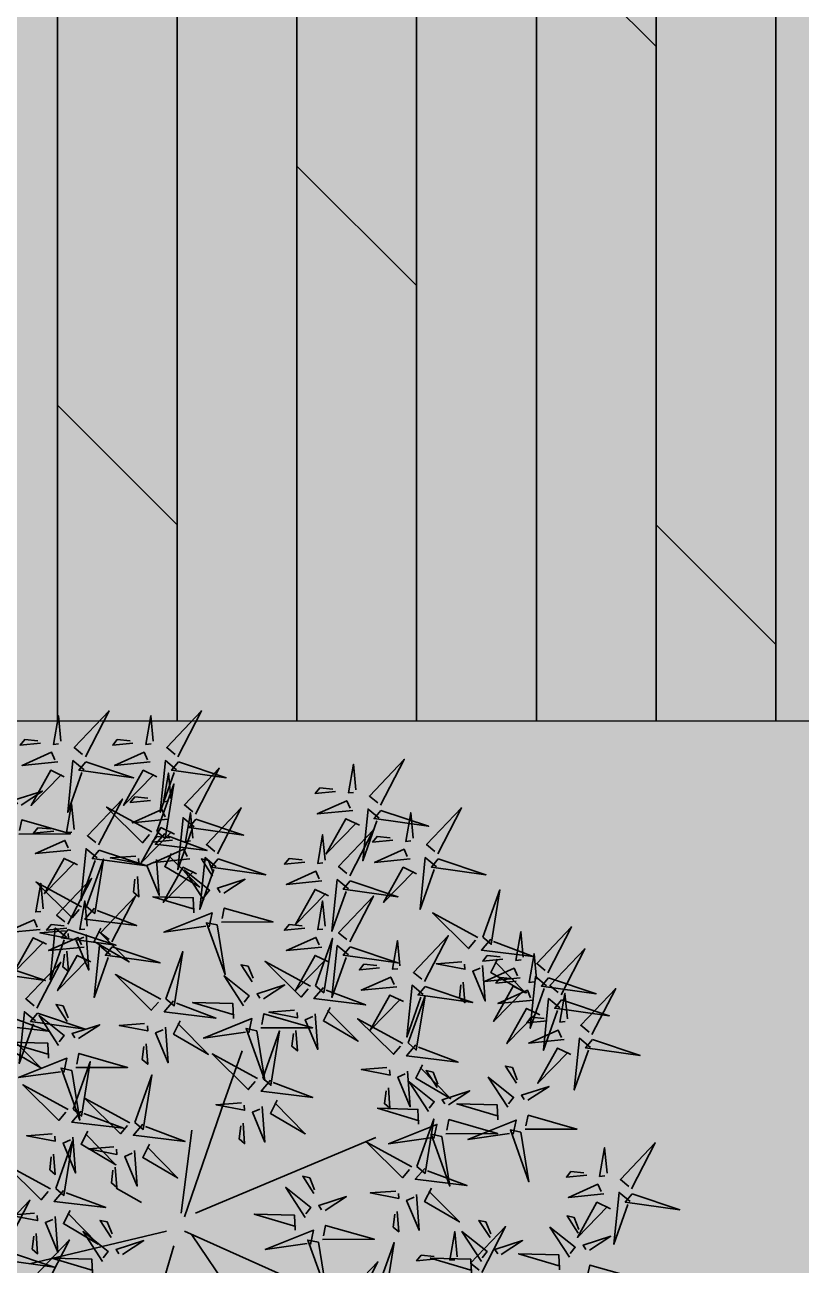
# Model space of a CAD drawing. Header units: millimetres. Extents: x -176651 to 424033, y -469666 to 486614.
# Drawn here: x 233063 to 233475, y 124096 to 124755 of the extents above; entities that cross this region are included whole.
import ezdxf

# ---------------------------------------------------------------- set-up
doc = ezdxf.new("R2010")
doc.units = ezdxf.units.MM
for name, color, linetype in [('1625_West Villa$0$ad-Elevation 10', 8, 'Continuous'), ('1625_West Villa$0$ad-Verandah', 8, 'Continuous'), ('ad-Plinth', 8, 'Continuous'), ('ad-Road', 8, 'Continuous'), ('ad-Road Hatch', 8, 'Continuous'), ('ad-Verandah', 33, 'Continuous')]:
    doc.layers.add(name, color=color, linetype=linetype)
doc.layers.add('1625_West Villa$0$ad-Landscape', color=8, linetype='Continuous', lineweight=35)

# ---------------------------------------------------------------- blocks, each defined once
blk = doc.blocks.new('A$C4fb60e89')
at = {"layer": 'ad-Road Hatch', "ltscale": 5, "transparency": 33554687}
h = blk.add_hatch(dxfattribs=at)
h.set_pattern_fill('AR-HBONE', color=256, scale=15)
h.set_pattern_definition([(45, (-193247.7, -428758.8), (0, 2155.2615), [4572, -1524]), (135, (-192170.1, -427681.1), (2e-13, 2155.2615), [4572, -1524])])
h.paths.add_polyline_path([(175594.49, -250240.98), (169177.86, -249341.09), (167473.46, -249057.13), (167473.46, -138693.88), (101313.46, -138693.88), (101313.46, -199953.88), (101307.71, -237994.62), (101040.35, -268290.99), (101007.75, -280967.74), (101066.44, -293683.61), (101242.5, -311127.18), (100909.94, -319343.59), (100949.06, -333937.5), (100668.66, -366959.64), (100727.35, -390982.85), (100668.66, -404585.58), (100538.24, -420418.47), (100466.51, -428758.78), (92426.17, -427265.48), (92163.46, -427209.5), (92163.46, -321453.88), (24803.46, -321453.88), (24803.46, -412960.51), (15653.46, -411028.55), (15653.5, -321452.2), (-19535.1, -321452.19), (-34427.45, -319476.7), (-65207.39, -315394.6), (-171770.14, -301268.1), (-185853.92, -298333.14), (-193247.71, -296831.54), (-193244.04, -292907.62), (-191913.77, -285219.41), (-191838.82, -284678.82), (-183397.39, -286393.18), (-169722.94, -289242.84), (-53141.22, -304697.51), (-18730.12, -309262.19), (15653.31, -309262.2), (15653.46, 703.42), (24803.46, 1114.59), (24803.46, -129543.88), (92163.46, -129543.88), (92163.46, 15133.29), (101313.46, 17712.85), (101313.46, -129543.88), (167473.46, -129543.88), (167473.46, 35551.59), (175737.95, 37855.03), (175848.81, 28595.27), (175835.76, 25947.37), (175777.08, 14040.48), (175855.33, 2315.8), (175659.7, -18036.12), (175731.43, -34038.55), (175718.39, -46839.2), (175672.74, -63402.44), (175816.2, -82071.94), (175542.32, -106356), (175490.15, -124640.77), (175574.93, -145018.77), (175731.43, -168892), (175796.64, -181268.79), (175796.64, -192667.42), (175744.47, -208200.35), (175829.24, -223276.81), (175887.93, -234871.08)])
h.paths.add_polyline_path([(24803.46, -309263.88), (92163.46, -309263.88), (92163.46, -138693.88), (24803.46, -138693.88)], flags=16)
blk = doc.blocks.new('zw$F00C')
at = {"layer": 'ad-Verandah', "lineweight": 9}
blk.add_lwpolyline([(6195, 0), (12120, 0), (12120, 8760), (13640, 8760), (13640, 4630), (14550, 4630), (14550, -1210), (6195, -1210)], close=True, dxfattribs=at)
blk = doc.blocks.new('zw$898C')
at = {"layer": 'ad-Plinth', "ltscale": 5}
blk.add_blockref('zw$F00C', (30903.46, -303163.88), dxfattribs=at)
blk = doc.blocks.new('1625_West Villa$0$bamboo')
at = {"color": 76}
blk.add_line((390, 162.3), (546.4, 218.1), dxfattribs=at)
at = {"layer": '1625_West Villa$0$ad-Landscape', "color": 76}
for p, q in [((43.5, 73), (278.2, 631.2)), ((-12.4, 39.5), (-247.1, 564.2)), ((-23.6, 61.9), (-370, 296.3)), ((32.3, 39.5), (390, 162.3)), ((43.5, 28.4), (300.5, 61.9)), ((-57.1, 6), (-247.1, -49.8)), ((-12.4, -16.3), (-113, -440.5)), ((77, -94.4), (121.7, -172.6))]:
    blk.add_line(p, q, dxfattribs=at)
for points in [[(103.7, 1424.7), (54.4, 1572.3), (77.9, 1403.4), (103.7, 1424.7)], [(119.4, 1423.2), (261.4, 1496.7), (147.9, 1388.7), (126.6, 1414.5)], [(-160.7, 1284.9), (-160, 1444.8), (-116.9, 1294.1), (-149.7, 1287.2)], [(581.6, 1302), (532.2, 1449.6), (555.7, 1280.7), (581.6, 1302)], [(79.4, 1419.1), (107.8, 1384.6), (-52.4, 1368.4), (70.8, 1412)], [(-70.9, 1292.4), (-27.7, 1358.5), (-55.4, 1272.9), (-68.6, 1281.5)], [(57.7, 1357.7), (77.5, 1316.1), (-31.5, 1255.3), (64.8, 1349.1)], [(167.7, 1347.1), (246.3, 1339.5), (157.6, 1324.2), (159.1, 1340)], [(597.3, 1300.4), (739.2, 1374), (625.7, 1265.9), (604.4, 1291.8)], [(704.4, 1206.5), (655.1, 1354.1), (678.6, 1185.2), (704.4, 1206.5)], [(103.3, 1337.4), (92.8, 1227.4), (133.3, 1318.7), (110.4, 1328.8)], [(772.7, 1165.6), (723.3, 1313.2), (746.9, 1144.3), (772.7, 1165.6)], [(161.7, 1284.2), (155.7, 1221.3), (172.9, 1235.5), (168.8, 1275.6)], [(557.2, 1296.4), (585.7, 1261.9), (425.4, 1245.7), (548.6, 1289.3)], [(720.2, 1205), (862.1, 1278.5), (748.6, 1170.5), (727.3, 1196.4)], [(-92.2, 1230.9), (0.4, 1170.5), (-61.7, 1248.7), (-81.3, 1233.2)], [(-18, 1257.9), (35, 1223.4), (30.4, 1245.3), (-7, 1260.2)], [(303.5, 1094), (304.2, 1253.9), (347.3, 1103.2), (314.4, 1096.3)], [(535.5, 1235), (555.3, 1193.4), (446.4, 1132.5), (542.6, 1226.4)], [(788.4, 1164.1), (930.3, 1237.6), (816.9, 1129.6), (795.5, 1155.5)], [(-131.4, 1199.8), (-85.3, 1198.1), (-81.9, 1073.4), (-120.4, 1202.1)], [(680.1, 1200.9), (708.6, 1166.4), (548.3, 1150.2), (671.5, 1193.8)], [(581.2, 1214.7), (570.7, 1104.6), (611.1, 1195.9), (588.3, 1206.1)], [(645.6, 1224.3), (724.2, 1216.7), (635.4, 1201.5), (637, 1217.2)], [(393.3, 1101.5), (436.5, 1167.6), (408.8, 1082), (395.6, 1090.6)], [(748.4, 1160), (776.8, 1125.5), (616.6, 1109.3), (739.8, 1152.9)], [(639.6, 1161.5), (633.5, 1098.6), (650.8, 1112.8), (646.7, 1152.8)], [(658.4, 1139.6), (678.2, 1098), (569.2, 1037.1), (665.5, 1130.9)], [(704, 1119.3), (693.5, 1009.2), (734, 1100.5), (711.2, 1110.6)], [(768.4, 1128.9), (847.1, 1121.3), (758.3, 1106.1), (759.8, 1121.8)], [(892.5, 987.3), (858.6, 958.2), (839.1, 1118), (885.2, 995.8)], [(-84.5, 1019.7), (-41.3, 1085.8), (-69, 1000.1), (-82.2, 1008.8)], [(294.9, 1080.8), (141.2, 1105.5), (301.8, 1048), (294.9, 1080.8)], [(726.6, 1098.6), (746.5, 1057), (637.5, 996.2), (733.8, 1090)], [(830.7, 1007.8), (789.5, 987.1), (726.4, 1094.8), (822.2, 1000.5)], [(772.3, 1078.4), (761.8, 968.3), (802.3, 1059.6), (779.4, 1069.7)], [(836.7, 1088), (915.3, 1080.4), (826.6, 1065.2), (828.1, 1080.9)], [(288.5, 1056.7), (332.3, 1065.9), (272.3, 916.4), (290.8, 1045.7)], [(372, 1040), (464.6, 979.6), (402.5, 1057.8), (382.9, 1042.3)], [(446.2, 1067), (499.2, 1032.5), (494.6, 1054.4), (457.2, 1069.3)], [(762.4, 1066), (756.4, 1003.1), (773.6, 1017.3), (769.5, 1057.4)], [(-140, 959.5), (2, 1033.1), (-111.5, 925), (-132.8, 950.9)], [(289.9, 848.6), (290.5, 1008.4), (333.6, 857.8), (300.8, 850.9)], [(332.8, 1008.9), (378.9, 1007.2), (382.3, 882.5), (343.8, 1011.2)], [(830.7, 1025.1), (824.7, 962.2), (841.9, 976.4), (837.8, 1016.5)], [(898.5, 963.1), (1045.1, 1015.5), (876.7, 988.5), (898.5, 963.1)], [(-105.9, 958.2), (-13.2, 897.8), (-75.4, 976), (-94.9, 960.5)], [(-31.6, 985.2), (21.3, 950.7), (16.7, 972.5), (-20.7, 987.5)], [(811.3, 961.7), (701, 970), (793.1, 931.4), (802.8, 954.4)], [(1141.3, 824.7), (1092, 972.3), (1115.5, 803.4), (1141.3, 824.7)], [(-145, 927.1), (-99, 925.4), (-95.6, 800.6), (-134.1, 929.4)], [(379.6, 856.1), (422.9, 922.2), (395.2, 836.5), (381.9, 845.1)], [(745.4, 783.8), (696, 931.4), (719.6, 762.5), (745.4, 783.8)], [(897.3, 947.3), (973.8, 807), (863.4, 918.2), (888.9, 940.1)], [(120.7, 803.3), (79.5, 782.6), (16.5, 890.3), (112.2, 796)], [(182.5, 782.8), (148.6, 753.6), (129.1, 913.5), (175.2, 791.2)], [(564.8, 755.5), (530.9, 726.4), (511.4, 886.2), (557.5, 764)], [(759.2, 902.3), (696.2, 907), (710.8, 890.1), (750.8, 895)], [(822.2, 897.5), (816.2, 818.8), (799.2, 907.2), (815, 906)], [(1157.1, 823.2), (1299, 896.7), (1185.5, 788.7), (1164.2, 814.6)], [(-91.7, 883.5), (-13.1, 875.8), (-101.8, 860.6), (-100.3, 876.4)], [(281.2, 835.4), (127.5, 860.1), (288.1, 802.6), (281.2, 835.4)], [(503, 776), (461.8, 755.3), (398.7, 863), (494.5, 768.7)], [(761.1, 782.3), (903, 855.8), (789.6, 747.8), (768.2, 773.7)], [(-97.7, 820.6), (-103.7, 757.7), (-86.5, 771.9), (-90.6, 811.9)], [(188.6, 758.6), (335.2, 810.9), (166.8, 784), (188.6, 758.6)], [(274.9, 811.2), (318.6, 820.4), (258.7, 670.9), (277.2, 800.3)], [(358.3, 794.5), (451, 734.2), (388.8, 812.4), (369.3, 796.8)], [(432.6, 821.6), (485.5, 787.1), (480.9, 808.9), (443.5, 823.9)], [(1117, 819.1), (1145.4, 784.6), (985.2, 768.4), (1108.4, 812)], [(570.9, 731.3), (717.4, 783.7), (549, 756.7), (570.9, 731.3)], [(721.1, 778.2), (749.5, 743.7), (589.3, 727.5), (712.5, 771.1)], [(1291.5, 647.4), (1242.1, 795), (1265.7, 626.1), (1291.5, 647.4)], [(101.4, 757.2), (-8.9, 765.5), (83.2, 726.9), (92.9, 749.9)], [(187.4, 742.8), (263.8, 602.4), (153.5, 713.7), (178.9, 735.5)], [(319.2, 763.5), (365.2, 761.8), (368.6, 637), (330.1, 765.8)], [(483.6, 729.9), (373.4, 738.2), (465.5, 699.6), (475.2, 722.6)], [(1095.3, 757.7), (1115.1, 716.2), (1006.1, 655.3), (1102.4, 749.1)], [(1140.9, 737.5), (1130.4, 627.4), (1170.9, 718.7), (1148, 728.8)], [(1205.3, 747.1), (1283.9, 739.5), (1195.2, 724.3), (1196.7, 740)], [(49.3, 697.7), (-13.7, 702.5), (0.8, 685.5), (40.8, 690.4)], [(112.3, 693), (106.3, 614.2), (89.3, 702.6), (105, 701.5)], [(569.7, 715.5), (646.1, 575.2), (535.8, 686.4), (561.2, 708.3)], [(699.3, 716.8), (719.2, 675.2), (610.2, 614.4), (706.4, 708.2)], [(745, 696.6), (734.5, 586.5), (774.9, 677.8), (752.1, 687.9)], [(809.4, 706.2), (888, 698.6), (799.3, 683.4), (800.8, 699.1)], [(868.3, 552), (818.9, 699.6), (842.4, 530.7), (868.3, 552)], [(1073.1, 552), (1023.7, 699.6), (1047.2, 530.7), (1073.1, 552)], [(1307.2, 645.9), (1449.1, 719.5), (1335.7, 611.4), (1314.3, 637.3)], [(-193.7, 635.8), (-47.1, 688.2), (-215.5, 661.2), (-193.7, 635.8)], [(431.6, 670.5), (368.6, 675.2), (383.1, 658.2), (423.1, 663.2)], [(494.6, 665.7), (488.6, 587), (471.6, 675.4), (487.3, 674.2)], [(1199.3, 684.2), (1193.3, 621.3), (1210.5, 635.5), (1206.4, 675.6)], [(-249.2, 564.1), (-107.3, 637.7), (-220.7, 529.6), (-242.1, 555.5)], [(-37.8, 466.8), (-37.2, 626.6), (5.9, 476), (-26.9, 469.1)], [(803.4, 643.3), (797.4, 580.4), (814.6, 594.6), (810.5, 634.7)], [(884, 550.5), (1025.9, 624), (912.4, 516), (891.1, 541.8)], [(1088.8, 550.5), (1230.7, 624), (1117.2, 516), (1095.9, 541.8)], [(1267.2, 641.9), (1295.6, 607.4), (1135.4, 591.1), (1258.6, 634.8)], [(680.5, 489.6), (639.3, 469), (576.2, 576.7), (672, 482.3)], [(742.3, 469.2), (708.4, 440), (688.9, 599.9), (735, 477.6)], [(1245.4, 580.5), (1265.3, 538.9), (1156.3, 478), (1252.6, 571.9)], [(52, 474.3), (95.2, 540.4), (67.5, 454.7), (54.3, 463.3)], [(843.9, 546.4), (872.4, 511.9), (712.1, 495.7), (835.3, 539.3)], [(1048.7, 546.4), (1077.2, 511.9), (916.9, 495.7), (1040.1, 539.3)], [(1291.1, 560.2), (1280.6, 450.1), (1321.1, 541.4), (1298.2, 551.6)], [(1355.5, 569.8), (1434.1, 562.2), (1345.4, 547), (1346.9, 562.7)], [(1349.5, 506.9), (1343.5, 444), (1360.7, 458.2), (1356.6, 498.3)], [(-46.5, 453.6), (-200.1, 478.3), (-39.6, 420.8), (-46.5, 453.6)], [(748.4, 444.9), (894.9, 497.3), (726.5, 470.3), (748.4, 444.9)], [(822.2, 485), (842, 443.4), (733.1, 382.6), (829.3, 476.4)], [(867.9, 464.7), (857.4, 354.7), (897.8, 446), (875, 456.1)], [(932.3, 474.4), (1010.9, 466.8), (922.2, 451.6), (923.7, 467.3)], [(1027, 485), (1046.8, 443.4), (937.9, 382.6), (1034.1, 476.4)], [(1072.7, 464.7), (1062.1, 354.7), (1102.6, 446), (1079.8, 456.1)], [(1137.1, 474.4), (1215.7, 466.8), (1126.9, 451.6), (1128.4, 467.3)], [(-52.8, 429.4), (-9, 438.6), (-69, 289.1), (-50.5, 418.5)], [(30.7, 412.7), (123.3, 352.4), (61.2, 430.6), (41.6, 415)], [(104.9, 439.8), (157.9, 405.3), (153.3, 427.1), (115.9, 442.1)], [(455.6, 305.5), (421.7, 276.4), (402.2, 436.3), (448.3, 314)], [(661.1, 443.6), (550.9, 451.8), (643, 413.2), (652.6, 436.3)], [(617.5, 275.9), (618.2, 435.7), (661.3, 285.1), (628.5, 278.2)], [(747.2, 429.2), (823.6, 288.8), (713.3, 400), (738.7, 421.9)], [(393.8, 326), (352.6, 305.3), (289.5, 413), (385.3, 318.7)], [(609.1, 384.1), (546.1, 388.8), (560.6, 371.9), (600.6, 376.8)], [(672.1, 379.4), (666.1, 300.6), (649, 389), (664.8, 387.8)], [(926.3, 411.5), (920.3, 348.6), (937.5, 362.8), (933.4, 402.9)], [(1131.1, 411.5), (1125, 348.6), (1142.3, 362.8), (1138.2, 402.9)], [(-8.5, 381.7), (37.5, 380), (40.9, 255.2), (2.4, 384)], [(707.3, 283.4), (750.5, 349.5), (722.8, 263.8), (709.6, 272.4)], [(461.7, 281.3), (608.2, 333.7), (439.8, 306.7), (461.7, 281.3)], [(945.2, 153.2), (945.8, 313), (988.9, 162.4), (956.1, 155.5)], [(374.4, 279.9), (264.1, 288.2), (356.3, 249.6), (365.9, 272.6)], [(608.9, 262.7), (455.2, 287.4), (615.8, 229.9), (608.9, 262.7)], [(1141.3, 142.9), (1092, 290.5), (1115.5, 121.6), (1141.3, 142.9)], [(460.4, 265.6), (536.9, 125.2), (426.5, 236.4), (452, 258.3)], [(602.5, 238.5), (646.3, 247.7), (586.3, 98.2), (604.8, 227.6)], [(686, 221.8), (778.6, 161.5), (716.5, 239.7), (696.9, 224.1)], [(760.2, 248.9), (813.2, 214.4), (808.6, 236.2), (771.2, 251.2)], [(322.4, 220.5), (259.3, 225.2), (273.9, 208.3), (313.9, 213.2)], [(385.4, 215.7), (379.4, 137), (362.3, 225.4), (378.1, 224.2)], [(646.8, 190.8), (692.9, 189.1), (696.3, 64.3), (657.8, 193.1)], [(1035, 160.6), (1078.2, 226.8), (1050.5, 141.1), (1037.3, 149.7)], [(1157.1, 141.4), (1299, 214.9), (1185.5, 106.9), (1164.2, 132.8)], [(1264.2, 74.7), (1214.8, 222.3), (1238.4, 53.4), (1264.2, 74.7)], [(936.5, 139.9), (782.9, 164.7), (943.4, 107.2), (936.5, 139.9)], [(1441.7, 20.2), (1392.3, 167.8), (1415.9, -1.1), (1441.7, 20.2)], [(701.3, 5.5), (667.4, -23.6), (647.9, 136.3), (694, 14)], [(930.2, 115.8), (973.9, 125), (914, -24.5), (932.5, 104.9)], [(1117, 137.3), (1145.4, 102.8), (985.2, 86.6), (1108.4, 130.2)], [(1013.6, 99.1), (1106.3, 38.8), (1044.2, 116.9), (1024.6, 101.4)], [(1087.9, 126.1), (1140.9, 91.6), (1136.3, 113.5), (1098.9, 128.4)], [(1279.9, 73.2), (1421.8, 146.8), (1308.4, 38.7), (1287, 64.6)], [(639.5, 26), (598.3, 5.3), (535.3, 113), (631, 18.7)], [(1158.3, -1.3), (1117.1, -21.9), (1054.1, 85.8), (1149.8, -8.5)], [(1220.1, -21.7), (1186.2, -50.9), (1166.7, 109), (1212.8, -13.3)], [(1457.4, 18.7), (1599.3, 92.2), (1485.9, -15.8), (1464.5, 10)], [(319, -89.9), (285.1, -119.1), (265.6, 40.8), (311.8, -81.4)], [(974.5, 68.1), (1020.5, 66.3), (1023.9, -58.4), (985.4, 70.4)], [(1095.3, 76), (1115.1, 34.4), (1006.1, -26.5), (1102.4, 67.3)], [(1239.9, 69.2), (1268.3, 34.7), (1108.1, 18.4), (1231.3, 62.1)], [(1140.9, 55.7), (1130.4, -54.4), (1170.9, 36.9), (1148, 47)], [(1205.3, 65.3), (1283.9, 57.7), (1195.2, 42.5), (1196.7, 58.2)], [(257.2, -69.4), (216.1, -90.1), (153, 17.6), (248.8, -76.7)], [(707.4, -18.7), (854, 33.7), (685.6, 6.7), (707.4, -18.7)], [(1218.1, 7.8), (1238, -33.8), (1129, -94.7), (1225.2, -0.8)], [(1199.3, 2.4), (1193.3, -60.5), (1210.5, -46.3), (1206.4, -6.2)], [(1226.2, -46), (1372.8, 6.4), (1204.4, -20.6), (1226.2, -46)], [(1417.4, 14.6), (1445.8, -19.9), (1285.6, -36.1), (1408.7, 7.5)], [(620.2, -20.1), (509.9, -11.8), (602, -50.4), (611.7, -27.3)], [(706.2, -34.4), (782.6, -174.8), (672.3, -63.6), (697.7, -41.7)], [(868.3, -184.3), (818.9, -36.7), (842.4, -205.6), (868.3, -184.3)], [(1263.8, -12.5), (1253.3, -122.6), (1293.7, -31.3), (1270.9, -21.1)], [(1328.2, -2.9), (1406.8, -10.5), (1318.1, -25.7), (1319.6, -10)], [(325.1, -114.1), (471.7, -61.8), (303.3, -88.7), (325.1, -114.1)], [(568.1, -79.5), (505.1, -74.8), (519.6, -91.7), (559.6, -86.8)], [(631.1, -84.2), (625.1, -163), (608.1, -74.6), (623.8, -75.8)], [(1139, -47.3), (1028.7, -39.1), (1120.8, -77.6), (1130.5, -54.6)], [(1225, -61.7), (1301.4, -202.1), (1191.1, -90.8), (1216.5, -69)], [(1395.6, -46.8), (1415.5, -88.4), (1306.5, -149.2), (1402.7, -55.4)], [(1322.2, -65.8), (1316.2, -128.7), (1333.4, -114.5), (1329.3, -74.4)], [(1441.3, -67.1), (1430.8, -177.1), (1471.2, -85.8), (1448.4, -75.7)], [(1505.7, -57.4), (1584.3, -65), (1495.6, -80.2), (1497.1, -64.5)], [(-84.5, -153), (-41.3, -86.9), (-69, -172.5), (-82.2, -163.9)], [(237.9, -115.5), (127.6, -107.2), (219.7, -145.8), (229.4, -122.8)], [(884, -185.9), (1025.9, -112.3), (912.4, -220.4), (891.1, -194.5)], [(988, -239.9), (954.1, -269), (934.6, -109.2), (980.8, -231.4)], [(1086.9, -106.8), (1023.9, -102.1), (1038.4, -119), (1078.4, -114.1)], [(1168.6, -225.3), (1119.3, -77.6), (1142.8, -246.6), (1168.6, -225.3)], [(1149.9, -111.5), (1143.9, -190.3), (1126.9, -101.9), (1142.6, -103)], [(323.9, -129.9), (400.4, -270.3), (290, -159), (315.4, -137.2)], [(360, -280.8), (326.1, -310), (306.6, -150.1), (352.7, -272.3)], [(494.6, -296.8), (495.3, -137), (538.4, -287.6), (505.6, -294.5)], [(926.2, -219.4), (885, -240.1), (822, -132.4), (917.7, -226.7)], [(1184.4, -226.8), (1326.3, -153.2), (1212.8, -261.3), (1191.5, -235.4)], [(1441.7, -266.2), (1392.3, -118.6), (1415.9, -287.5), (1441.7, -266.2)], [(1499.7, -120.3), (1493.7, -183.2), (1510.9, -169), (1506.8, -128.9)], [(-31.6, -187.5), (21.3, -222), (16.7, -200.1), (-20.7, -185.2)], [(185.8, -175), (122.8, -170.2), (137.4, -187.2), (177.4, -182.3)], [(298.2, -260.3), (257, -281), (193.9, -173.3), (289.7, -267.6)], [(248.8, -179.7), (242.8, -258.4), (225.8, -170), (241.6, -171.2)], [(843.9, -189.9), (872.4, -224.4), (712.1, -240.6), (835.3, -197)], [(922.9, -320.7), (873.5, -173.1), (897.1, -342), (922.9, -320.7)], [(-105.9, -214.5), (-13.2, -274.9), (-75.4, -196.7), (-94.9, -212.2)], [(52.5, -314.9), (11.3, -335.6), (-51.8, -227.9), (44, -322.2)], [(114.3, -335.4), (80.4, -364.5), (60.9, -204.6), (107, -326.9)], [(584.4, -289.3), (627.6, -223.2), (600, -308.9), (586.7, -300.3)], [(994.1, -264.1), (1140.7, -211.8), (972.3, -238.7), (994.1, -264.1)], [(1457.4, -267.7), (1599.3, -194.1), (1485.9, -302.2), (1464.5, -276.3)], [(-145, -245.6), (-99, -247.3), (-95.6, -372), (-134.1, -243.3)], [(366.1, -305), (512.7, -252.7), (344.3, -279.6), (366.1, -305)], [(663.5, -416.2), (614.1, -268.5), (637.6, -437.5), (663.5, -416.2)], [(822.2, -251.3), (842, -292.9), (733.1, -353.8), (829.3, -259.9)], [(906.9, -265.5), (796.6, -257.2), (888.7, -295.8), (898.4, -272.8)], [(932.3, -262), (1010.9, -269.6), (922.2, -284.8), (923.7, -269.1)], [(938.6, -322.2), (1080.5, -248.7), (967.1, -356.7), (945.7, -330.8)], [(1144.3, -230.8), (1172.7, -265.3), (1012.5, -281.6), (1135.7, -237.9)], [(120.3, -359.6), (266.9, -307.2), (98.5, -334.2), (120.3, -359.6)], [(278.8, -306.4), (168.6, -298.1), (260.7, -336.7), (270.4, -313.7)], [(486, -310), (332.3, -285.3), (492.9, -342.8), (486, -310)], [(867.9, -271.6), (857.4, -381.7), (897.8, -290.4), (875, -280.2)], [(992.9, -279.9), (1069.3, -420.3), (959, -309), (984.4, -287.2)], [(1122.6, -292.2), (1142.4, -333.8), (1033.4, -394.7), (1129.7, -300.8)], [(1232.6, -302.9), (1311.2, -310.5), (1222.5, -325.7), (1224, -310)], [(1417.4, -271.7), (1445.8, -306.2), (1285.6, -322.5), (1408.7, -278.8)], [(-180.9, -390.4), (-39, -316.9), (-152.5, -424.9), (-173.8, -399)], [(364.9, -320.8), (441.3, -461.2), (331, -349.9), (356.4, -328.1)], [(479.7, -334.2), (523.4, -325), (463.5, -474.5), (482, -345.1)], [(563.1, -350.9), (655.8, -411.2), (593.6, -333), (574, -348.6)], [(637.4, -323.8), (690.3, -358.3), (685.7, -336.5), (648.3, -321.5)], [(679.2, -417.7), (821.1, -344.1), (707.7, -452.2), (686.3, -426.3)], [(898.6, -326.3), (927, -360.8), (766.8, -377), (889.9, -333.4)], [(854.8, -325), (791.8, -320.2), (806.4, -337.2), (846.3, -332.2)], [(917.8, -329.7), (911.8, -408.4), (894.8, -320), (910.5, -321.2)], [(926.3, -324.9), (920.3, -387.8), (937.5, -373.5), (933.4, -333.5)], [(1168.2, -312.5), (1157.7, -422.6), (1198.2, -331.3), (1175.3, -321.1)], [(1218.2, -474.1), (1218.9, -314.2), (1262, -464.9), (1229.2, -471.8)], [(1395.6, -333.1), (1415.5, -374.7), (1306.5, -435.6), (1402.7, -341.7)], [(1505.7, -343.8), (1584.3, -351.4), (1495.6, -366.6), (1497.1, -350.9)], [(-73.8, -511.6), (-123.1, -364), (-99.6, -532.9), (-73.8, -511.6)], [(33.1, -361), (-77.2, -352.7), (14.9, -391.3), (24.6, -368.2)], [(119.1, -375.3), (195.6, -515.7), (85.2, -404.5), (110.7, -382.6)], [(226.8, -365.9), (163.8, -361.1), (178.3, -378.1), (218.3, -373.2)], [(289.8, -370.6), (283.8, -449.3), (266.8, -360.9), (282.5, -362.1)], [(524, -381.9), (570, -383.6), (573.4, -508.4), (534.9, -379.6)], [(660.4, -512.6), (626.5, -541.8), (607, -381.9), (653.1, -504.2)], [(1226.6, -365.8), (1220.6, -428.7), (1237.8, -414.5), (1233.7, -374.4)], [(1441.3, -353.4), (1430.8, -463.5), (1471.2, -372.2), (1448.4, -362)], [(-19, -420.4), (-82, -415.7), (-67.4, -432.6), (-27.4, -427.7)], [(44, -425.1), (38, -503.9), (21, -415.5), (36.8, -416.7)], [(598.6, -492.1), (557.4, -512.8), (494.3, -405.1), (590.1, -499.4)], [(639.2, -421.7), (667.6, -456.2), (507.4, -472.5), (630.5, -428.8)], [(813.7, -538.9), (764.3, -391.3), (787.8, -560.2), (813.7, -538.9)], [(876.8, -387.7), (896.6, -429.3), (787.7, -490.1), (883.9, -396.3)], [(922.5, -407.9), (912, -518), (952.4, -426.7), (929.6, -416.6)], [(986.9, -398.3), (1065.5, -405.9), (976.8, -421.1), (978.3, -405.4)], [(1308, -466.6), (1351.2, -400.5), (1323.6, -486.2), (1310.3, -477.5)], [(1499.7, -406.7), (1493.7, -469.6), (1510.9, -455.4), (1506.8, -415.3)], [(-58, -513.1), (83.9, -439.6), (-29.6, -547.6), (-50.9, -521.7)]]:
    blk.add_lwpolyline(points, dxfattribs=at)
blk = doc.blocks.new('1625_West Villa$0$zw$6CCD')
at = {"transparency": 33554559}
h = blk.add_hatch(color=43, dxfattribs=at)
h.dxf.hatch_style = 1
h.paths.add_polyline_path([(6195, -13620), (12120, -13620), (12120, -4860), (13640, -4860), (13640, -8990), (14550, -8990), (14550, -14830), (6195, -14830)])
h = blk.add_hatch(color=256, dxfattribs=at)
h.dxf.hatch_style = 1
h.set_gradient(color1=(153, 204, 0), color2=(63, 127, 0), name='INVSPHERICAL')
h.paths.add_polyline_path([(9635, -15740), (14550, -15740), (14550, -14830), (9635, -14830)])
h = blk.add_hatch(dxfattribs=at)
h.set_pattern_fill('GRASS', color=74, angle=90)
h.set_pattern_definition([(180, (9635, -15740), (-17.96051, -17.96051), [4.7625, -31.15852]), (135, (9635, -15740), (-17.96051, -17.96051), [4.7625, -20.6375]), (225, (9635, -15740), (17.96051, -17.96051), [4.7625, -20.6375])])
h.paths.add_polyline_path([(9635, -15740), (14550, -15740), (14550, -14830), (9635, -14830)])
at = {"layer": '1625_West Villa$0$ad-Landscape', "transparency": 33554687}
h = blk.add_hatch(dxfattribs=at)
h.set_pattern_fill('DOLMIT', color=44, scale=10, angle=90)
h.set_pattern_definition([(90, (6195, -14830), (-63.5, 2e-14), []), (135, (6195, -14830), (-127, -127), [89.8026, -179.605])])
h.paths.add_polyline_path([(6195, -13620), (12120, -13620), (12120, -4860), (13640, -4860), (13640, -8990), (14550, -8990), (14550, -14830), (6195, -14830)])
at = {"layer": '1625_West Villa$0$ad-Elevation 10'}
blk.add_lwpolyline([(9635, -15740), (14550, -15740), (14550, -14830), (9635, -14830)], close=True, dxfattribs=at)
at = {"layer": '1625_West Villa$0$ad-Verandah', "lineweight": 9}
blk.add_lwpolyline([(6195, -13620), (12120, -13620), (12120, -4860), (13640, -4860), (13640, -8990), (14550, -8990), (14550, -14830), (6195, -14830)], close=True, dxfattribs=at)
at = {"layer": '1625_West Villa$0$ad-Landscape', "linetype": 'Continuous', "xscale": -0.171360081536486, "yscale": 0.1713600815364859, "zscale": 0.171360081536486, "rotation": 269.9999999999999}
blk.add_blockref('1625_West Villa$0$bamboo', (10398.94, -15098.6), dxfattribs=at)
blk = doc.blocks.new('1625_West Villa')
at = {"layer": '1625_West Villa$0$ad-Verandah'}
blk.add_blockref('1625_West Villa$0$zw$6CCD', (0, 13620), dxfattribs=at)
blk = doc.blocks.new("All Plot's Villa Plans")
at = {"ltscale": 5}
blk.add_blockref('1625_West Villa', (222742.28, 125594.9), dxfattribs=at)

msp = doc.modelspace()

# ---------------------------------------------------------------- block references
at = {"ltscale": 5}
msp.add_blockref("All Plot's Villa Plans", (0, 0), dxfattribs=at)

# ---------------------------------------------------------------- next in the draw order: block references
at = {"layer": 'ad-Road', "ltscale": 5}
msp.add_blockref('A$C4fb60e89', (191838.82, 428758.78), dxfattribs=at)

# ---------------------------------------------------------------- next in the draw order: block references
at = {"ltscale": 5}
msp.add_blockref('zw$898C', (191838.82, 428758.78), dxfattribs=at)

doc.saveas('drawing.dxf')
